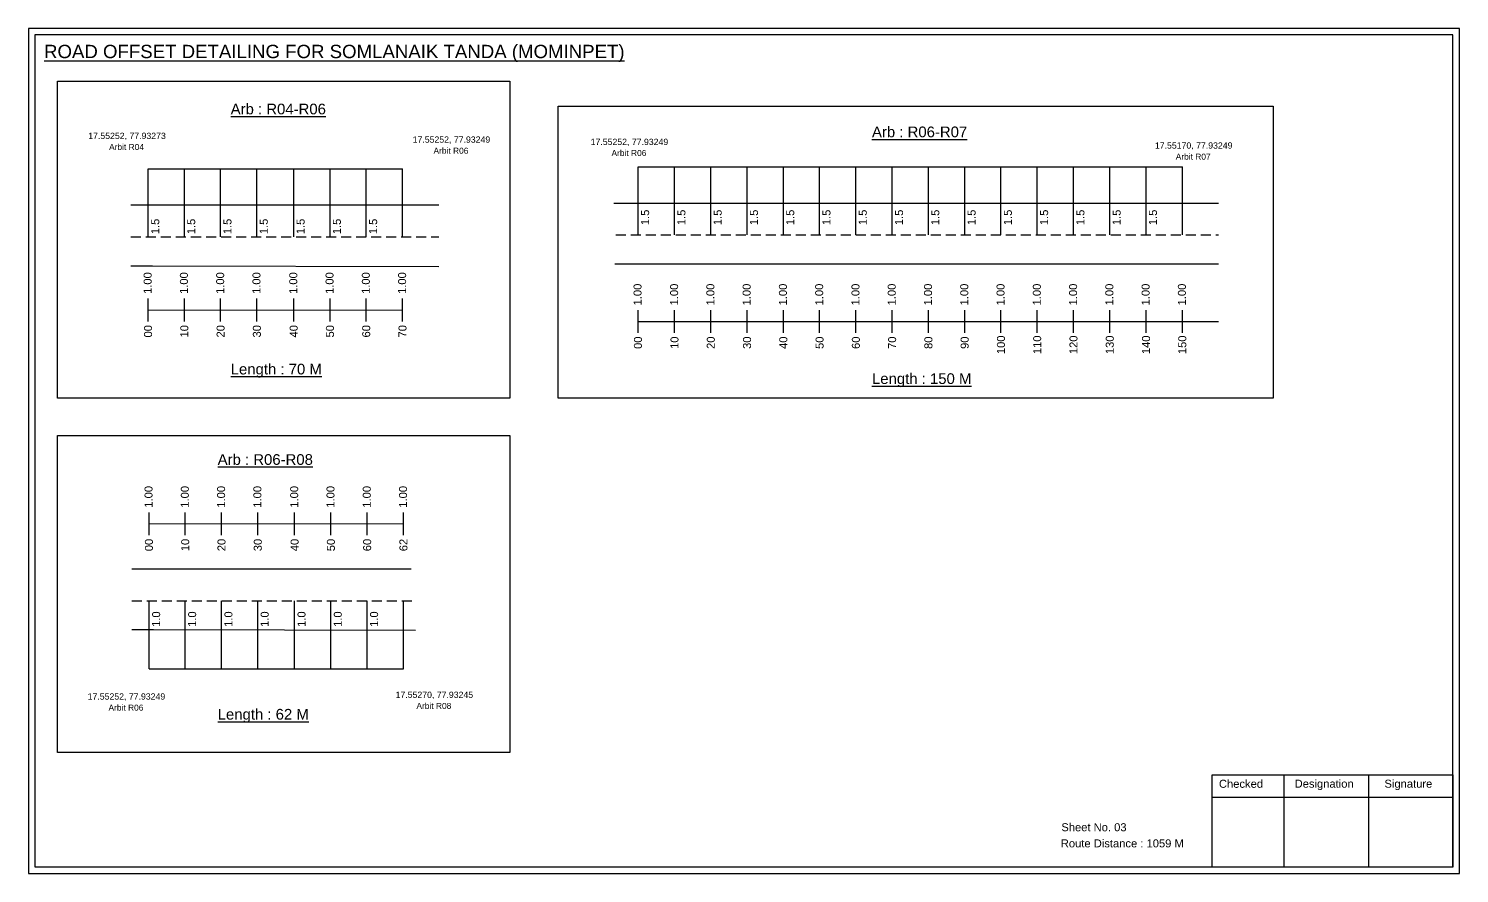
# Model space of a CAD drawing. Header units: inches. Extents: x 586 to 5726, y 190 to 788.
# Drawn here: x 5190 to 5726, y 261 to 578 of the extents above; entities that cross this region are included whole.
import ezdxf

# ---------------------------------------------------------------- set-up
doc = ezdxf.new("R2010")
doc.units = ezdxf.units.IN
doc.header["$MEASUREMENT"] = 0
doc.linetypes.add('DASHED2', pattern=[0.375, 0.25, -0.125])
doc.layers.add('PDF_Geometry', color=7, linetype='Continuous')
doc.layers.add('PDF_Text', color=5, linetype='Continuous')
doc.styles.add('PDF Arial', font='arial.ttf')
doc.styles.get("Standard").update_dxf_attribs({"font": 'arial.ttf'})

msp = doc.modelspace()

# ---------------------------------------------------------------- linework, layer by layer
at = {"color": 5}
for p, q in [((5418.3, 525.76), (5622.3, 525.76)), ((5234.5, 525.04), (5329.92, 525.05)), ((5234.85, 337.54), (5330.26, 337.54))]:
    msp.add_line(p, q, dxfattribs=at)
for p, q in [((5418.3, 500.22), (5418.3, 525.76)), ((5431.9, 500.22), (5431.9, 525.76)), ((5445.5, 500.22), (5445.5, 525.76)), ((5459.1, 500.22), (5459.1, 525.76)), ((5472.7, 500.22), (5472.7, 525.76)), ((5486.3, 500.22), (5486.3, 525.76)), ((5499.9, 500.22), (5499.9, 525.76)), ((5513.5, 500.22), (5513.5, 525.76)), ((5527.1, 500.22), (5527.1, 525.76)), ((5540.7, 500.22), (5540.7, 525.76)), ((5554.3, 500.22), (5554.3, 525.76)), ((5567.9, 500.22), (5567.9, 525.76)), ((5581.5, 500.22), (5581.5, 525.76)), ((5595.1, 500.22), (5595.1, 525.76)), ((5608.7, 500.22), (5608.7, 525.76)), ((5622.3, 500.22), (5622.3, 525.76)), ((5234.5, 499.51), (5234.5, 525.05)), ((5248.1, 499.51), (5248.1, 525.05)), ((5261.7, 499.51), (5261.7, 525.05)), ((5275.3, 499.51), (5275.3, 525.05)), ((5289.12, 499.51), (5289.12, 525.05)), ((5302.72, 499.51), (5302.72, 525.05)), ((5316.32, 499.51), (5316.32, 525.05)), ((5329.92, 499.51), (5329.92, 525.05)), ((5343.52, 511.4), (5228.09, 511.4)), ((5409.11, 512.11), (5635.9, 512.11)), ((5228.09, 488.71), (5236.15, 488.71)), ((5236.15, 488.71), (5343.52, 488.41)), ((5409.57, 489.42), (5635.9, 489.39)), ((5333.18, 374.96), (5228.44, 374.96)), ((5234.85, 337.54), (5234.85, 363.08)), ((5248.45, 337.54), (5248.45, 363.08)), ((5262.05, 337.54), (5262.05, 363.08)), ((5275.65, 337.54), (5275.65, 363.08)), ((5289.46, 337.54), (5289.46, 363.08)), ((5303.06, 337.54), (5303.06, 363.08)), ((5316.66, 337.54), (5316.66, 363.08)), ((5330.26, 337.54), (5330.26, 363.08)), ((5228.44, 352.28), (5236.5, 352.28)), ((5236.5, 352.28), (5334.8, 352.01))]:
    msp.add_line(p, q)
at = {"linetype": 'DASHED2', "ltscale": 15}
for p, q in [((5228.09, 499.51), (5343.52, 499.51)), ((5409.9, 500.27), (5635.9, 500.22)), ((5228.44, 363.08), (5333.83, 363.08))]:
    msp.add_line(p, q, dxfattribs=at)
at = {"color": 217, "true_color": 0x93278f}
for p, q in [((5234.5, 467.82), (5234.5, 476.37)), ((5234.5, 472.09), (5329.92, 472.15)), ((5248.1, 467.82), (5248.1, 476.37)), ((5261.7, 467.82), (5261.7, 476.37)), ((5275.3, 467.82), (5275.3, 476.37)), ((5289.12, 467.82), (5289.12, 476.37)), ((5302.72, 467.82), (5302.72, 476.37)), ((5316.32, 467.82), (5316.32, 476.37)), ((5329.92, 467.82), (5329.92, 476.37)), ((5418.2, 463.53), (5418.2, 472.08)), ((5418.3, 467.79), (5635.9, 467.84)), ((5431.9, 463.53), (5431.9, 472.08)), ((5445.5, 463.53), (5445.5, 472.08)), ((5459.1, 463.53), (5459.1, 472.08)), ((5472.7, 463.53), (5472.7, 472.08)), ((5486.3, 463.53), (5486.3, 472.08)), ((5499.9, 463.53), (5499.9, 472.08)), ((5513.5, 463.53), (5513.5, 472.08)), ((5527.1, 463.53), (5527.1, 472.08)), ((5540.7, 463.53), (5540.7, 472.08)), ((5554.3, 463.53), (5554.3, 472.08)), ((5567.9, 463.53), (5567.9, 472.08)), ((5581.5, 463.53), (5581.5, 472.08)), ((5595.1, 463.53), (5595.1, 472.08)), ((5608.7, 463.53), (5608.7, 472.08)), ((5622.3, 463.53), (5622.3, 472.08)), ((5234.85, 387.69), (5234.85, 396.24)), ((5234.85, 391.96), (5330.26, 392.02)), ((5248.45, 387.69), (5248.45, 396.24)), ((5262.05, 387.69), (5262.05, 396.24)), ((5275.65, 387.69), (5275.65, 396.24)), ((5289.46, 387.69), (5289.46, 396.24)), ((5303.06, 387.69), (5303.06, 396.24)), ((5316.66, 387.69), (5316.66, 396.24)), ((5330.26, 387.69), (5330.26, 396.24))]:
    msp.add_line(p, q, dxfattribs=at)
for points in [[(5200.58, 557.88), (5370.19, 557.88), (5370.19, 439.06), (5200.58, 439.06)], [(5388.32, 548.58), (5656.4, 548.58), (5656.4, 439.06), (5388.32, 439.06)], [(5200.58, 425.02), (5370.19, 425.02), (5370.19, 306.2), (5200.58, 306.2)]]:
    msp.add_lwpolyline(points, close=True)
at = {"layer": 'PDF_Geometry'}
for points in [[(5189.7, 577.59), (5189.7, 260.88), (5726.18, 260.88), (5726.18, 577.59)], [(5192.03, 575.27), (5192.03, 263.3), (5723.76, 263.3), (5723.76, 575.27)]]:
    msp.add_lwpolyline(points, close=True, dxfattribs=at)
at = {"layer": 'PDF_Geometry', "color": 242, "true_color": 0xcc1f26}
msp.add_lwpolyline([(5723.76, 263.21), (5633.42, 263.21), (5633.42, 297.82), (5723.76, 297.82)], close=True, dxfattribs=at)
for points in [[(5660.4, 297.82), (5660.4, 263.21)], [(5692.12, 297.82), (5692.12, 263.21)], [(5633.42, 289.44), (5723.76, 289.44)]]:
    msp.add_lwpolyline(points, dxfattribs=at)

# ---------------------------------------------------------------- texts
at = {"color": 242, "true_color": 0xcd2027}
for s, height, p in [('%%UROAD OFFSET DETAILING FOR SOMLANAIK TANDA (MOMINPET)', 5, (5195.48, 566.52)), ('%%UArb : R04-R06', 4, (5265.47, 545.45)), ('%%UArb : R06-R07', 4, (5505.93, 536.87)), ('%%ULength : 70 M', 4, (5265.47, 447.95)), ('%%ULength : 150 M', 4, (5505.93, 444.37)), ('%%UArb : R06-R08', 4, (5260.59, 414.04)), ('%%ULength : 62 M', 4, (5260.59, 318.54))]:
    msp.add_text(s, height=height, dxfattribs=at).set_placement(p)
at = {"color": 5}
for s, height, p in [('17.55252, 77.93273', 2.34, (5212.06, 536.22)), ('17.55252, 77.93249', 2.34, (5333.7, 534.82)), ('Arbit R04', 2.246, (5219.88, 532.09)), ('Arbit R06', 2.246, (5341.52, 530.69)), ('17.55252, 77.93249', 2.34, (5400.44, 533.96)), ('Arbit R06', 2.246, (5408.26, 529.83)), ('17.55170, 77.93249', 2.34, (5612.01, 532.6)), ('Arbit R07', 2.246, (5619.83, 528.47)), ('17.55252, 77.93249', 2.34, (5211.84, 326.03)), ('17.55270, 77.93245', 2.34, (5327.3, 326.67)), ('Arbit R06', 2.246, (5219.66, 321.9)), ('Arbit R08', 2.246, (5335.12, 322.54))]:
    msp.add_text(s, height=height, dxfattribs=at).set_placement(p)
for s, p in [('1.5', (5238.68, 500.51)), ('1.5', (5252.17, 500.51)), ('1.5', (5265.77, 500.51)), ('1.5', (5279.37, 500.51)), ('1.5', (5293.19, 500.51)), ('1.5', (5306.79, 500.51)), ('1.5', (5320.39, 500.51)), ('1.5', (5422.37, 503.9)), ('1.5', (5435.97, 503.9)), ('1.5', (5449.57, 503.9)), ('1.5', (5463.17, 503.9)), ('1.5', (5476.77, 503.9)), ('1.5', (5490.37, 503.9)), ('1.5', (5503.97, 503.9)), ('1.5', (5517.57, 503.9)), ('1.5', (5531.17, 503.9)), ('1.5', (5544.77, 503.9)), ('1.5', (5558.37, 503.9)), ('1.5', (5571.97, 503.9)), ('1.5', (5585.57, 503.9)), ('1.5', (5599.17, 503.9)), ('1.5', (5612.77, 503.9)), ('1.0', (5239.02, 353.28)), ('1.0', (5252.52, 353.28)), ('1.0', (5266.12, 353.28)), ('1.0', (5279.72, 353.28)), ('1.0', (5293.53, 353.28)), ('1.0', (5307.13, 353.28)), ('1.0', (5320.73, 353.28))]:
    msp.add_text(s, height=3, rotation=90).set_placement(p)
at = {"color": 217, "true_color": 0x93278f}
for s, p in [('1.00', (5235.83, 478.11)), ('1.00', (5249.43, 478.11)), ('1.00', (5263.03, 478.11)), ('1.00', (5276.63, 478.11)), ('1.00', (5290.44, 478.11)), ('1.00', (5304.04, 478.11)), ('1.00', (5317.64, 478.11)), ('1.00', (5331.24, 478.11)), ('1.00', (5419.52, 473.82)), ('1.00', (5433.23, 473.82)), ('1.00', (5446.83, 473.82)), ('1.00', (5460.43, 473.82)), ('1.00', (5474.03, 473.82)), ('1.00', (5487.63, 473.82)), ('1.00', (5501.23, 473.82)), ('1.00', (5514.83, 473.82)), ('1.00', (5528.43, 473.82)), ('1.00', (5542.03, 473.82)), ('1.00', (5555.63, 473.82)), ('1.00', (5569.23, 473.82)), ('1.00', (5582.83, 473.82)), ('1.00', (5596.43, 473.82)), ('1.00', (5610.03, 473.82)), ('1.00', (5623.63, 473.82)), ('00', (5235.98, 461.79)), ('10', (5249.58, 461.79)), ('20', (5263.18, 461.79)), ('30', (5276.78, 461.79)), ('40', (5290.59, 461.79)), ('50', (5304.19, 461.79)), ('60', (5317.79, 461.79)), ('70', (5331.39, 461.79)), ('00', (5419.67, 457.5)), ('10', (5433.38, 457.5)), ('20', (5446.98, 457.5)), ('30', (5460.58, 457.5)), ('40', (5474.18, 457.5)), ('50', (5487.78, 457.5)), ('60', (5501.38, 457.5)), ('70', (5514.98, 457.5)), ('80', (5528.58, 457.5)), ('90', (5542.18, 457.5)), ('100', (5555.78, 455.55)), ('110', (5569.38, 455.55)), ('120', (5582.98, 455.55)), ('130', (5596.58, 455.55)), ('140', (5610.18, 455.55)), ('150', (5623.78, 455.55)), ('1.00', (5236.17, 397.98)), ('1.00', (5249.77, 397.98)), ('1.00', (5263.37, 397.98)), ('1.00', (5276.97, 397.98)), ('1.00', (5290.79, 397.98)), ('1.00', (5304.39, 397.98)), ('1.00', (5317.99, 397.98)), ('1.00', (5331.59, 397.98)), ('00', (5236.32, 381.66)), ('10', (5249.92, 381.66)), ('20', (5263.52, 381.66)), ('30', (5277.12, 381.66)), ('40', (5290.94, 381.66)), ('50', (5304.54, 381.66)), ('60', (5318.14, 381.66)), ('62', (5331.74, 381.66))]:
    msp.add_text(s, height=3, rotation=90, dxfattribs=at).set_placement(p)
for s, p in [('Sheet No. 03', (5576.92, 276.68)), ('Route Distance : 1059 M', (5576.73, 270.63))]:
    msp.add_text(s, height=3).set_placement(p)
at = {"layer": 'PDF_Text', "color": 7, "attachment_point": 7, "style": 'PDF Arial'}
for s, insert, char_height in [('Checked', (5636.02, 292.93), 3.001), ('Designation', (5664.4, 292.1), 3.0006), ('Signature', (5698.08, 292.1), 3.001)]:
    msp.add_mtext(s, dxfattribs=dict(at, insert=insert, char_height=char_height))

doc.saveas('drawing.dxf')
